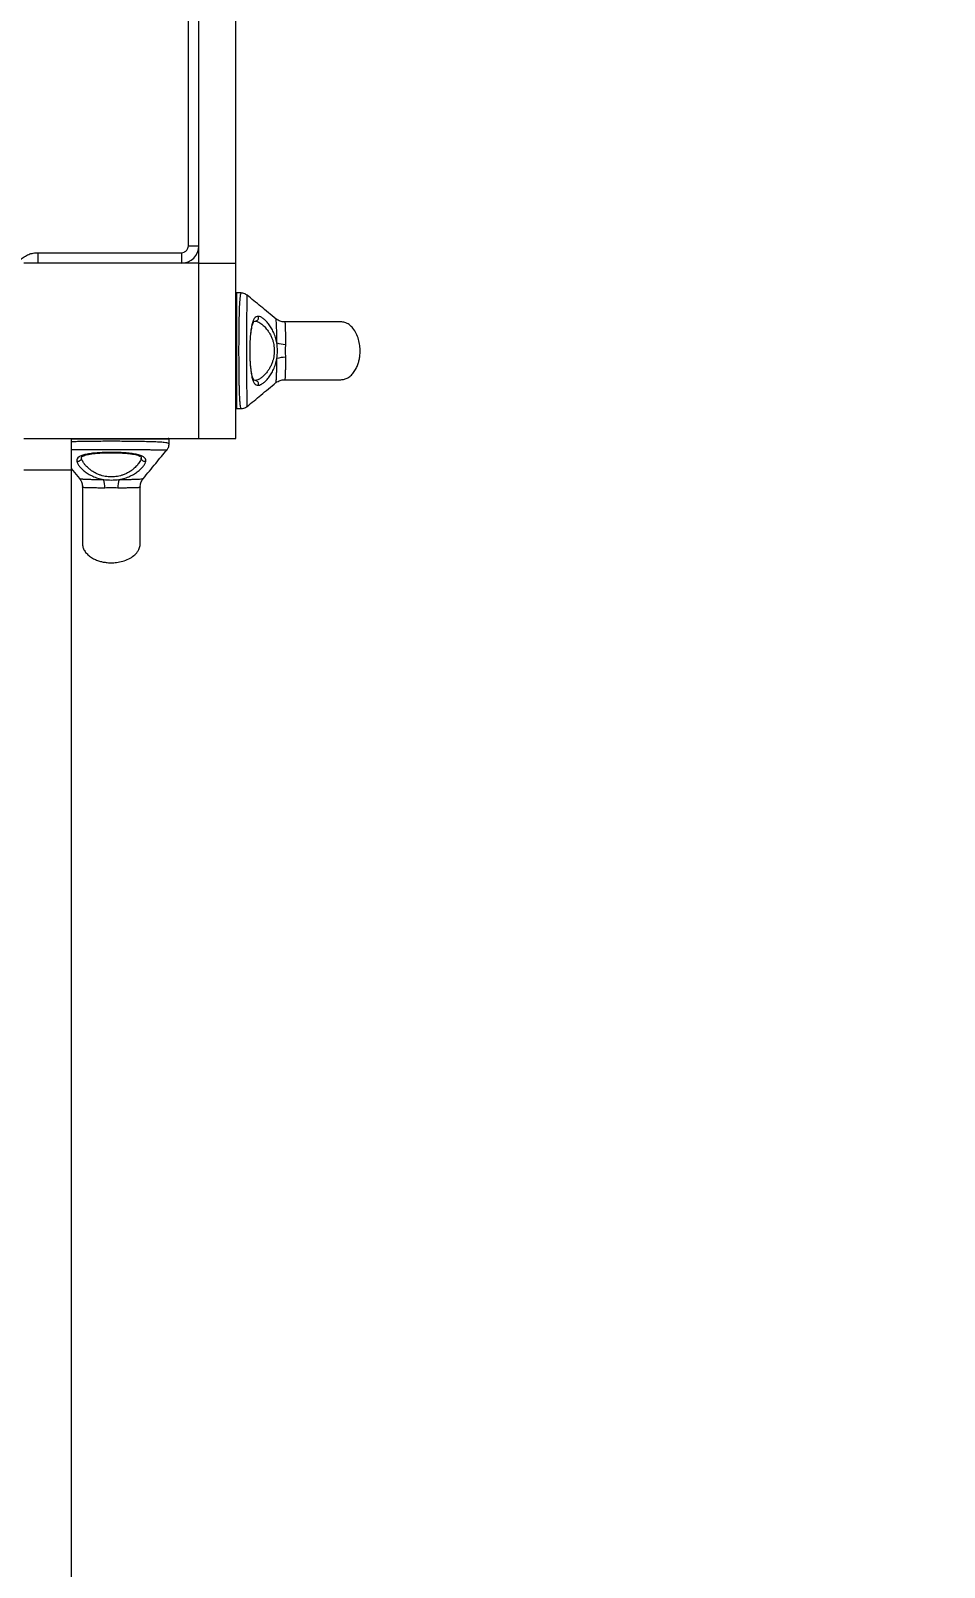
# Model space of a CAD drawing. Header units: millimetres. Extents: x -1410 to 10553, y -1584 to 10089.
# Drawn here: x 5847 to 6369, y 2357 to 3234 of the extents above; entities that cross this region are included whole.
import ezdxf

# ---------------------------------------------------------------- set-up
doc = ezdxf.new("R2010")
doc.units = ezdxf.units.MM
doc.layers.add('DiKom', color=7, linetype='Continuous')
doc.styles.add('style1', font='arial.ttf', dxfattribs={"width": 0.8})
doc.dimstyles.new('1-50', dxfattribs={"dimtxt": 400, "dimasz": 200, "dimexe": 100, "dimexo": 0, "dimgap": 200, "dimtad": 1, "dimtxsty": 'style1', "dimcen": 200, "dimclrd": 7, "dimclre": 7, "dimclrt": 7, "dimadec": 1, "dimazin": 2, "dimtfac": 1, "dimtmove": 0, "dimatfit": 2, "dimfxl": 0, "dimlwd": 25, "dimlwe": 18, "dimarcsym": 0})

# ---------------------------------------------------------------- blocks, each defined once
blk = doc.blocks.new('*D6')
at = {"layer": 'Defpoints', "color": 0, "transparency": 16777216}
for p in [(1052.64, 4838.28), (8552.64, 4538.78), (1052.64, -315.99)]:
    blk.add_point(p, dxfattribs=at)
at = {"layer": 'DiKom', "color": 7, "lineweight": 18, "transparency": 16777216}
for p, q in [((1052.64, 4838.28), (1052.64, -415.99)), ((8552.64, 4538.78), (8552.64, -415.99))]:
    blk.add_line(p, q, dxfattribs=at)
at = {"layer": 'DiKom', "color": 7, "lineweight": 25, "transparency": 16777216}
blk.add_line((8352.64, -315.99), (1252.64, -315.99), dxfattribs=at)
at = {"layer": 'DiKom', "color": 7, "transparency": 16777216}
for points in [[(1252.64, -282.66), (1252.64, -349.33), (1052.64, -315.99)], [(8352.64, -282.66), (8352.64, -349.33), (8552.64, -315.99)]]:
    blk.add_solid(points, dxfattribs=at)
at = {"layer": 'DiKom', "color": 7, "transparency": 16777216, "insert": (5447.5, 88.24), "char_height": 400, "attachment_point": 5, "style": 'style1'}
blk.add_mtext('7500', dxfattribs=at)
blk = doc.blocks.new('*D8')
at = {"layer": 'Defpoints', "color": 0, "transparency": 16777216}
for p in [(-447.36, 4071.35), (10552.64, 4053.78), (10552.64, -1484.16)]:
    blk.add_point(p, dxfattribs=at)
at = {"layer": 'DiKom', "color": 7, "lineweight": 18, "transparency": 16777216}
for p, q in [((-447.36, 4071.35), (-447.36, -1584.16)), ((10552.64, 4053.78), (10552.64, -1584.16))]:
    blk.add_line(p, q, dxfattribs=at)
at = {"layer": 'DiKom', "color": 7, "lineweight": 25, "transparency": 16777216}
blk.add_line((-247.36, -1484.16), (10352.64, -1484.16), dxfattribs=at)
at = {"layer": 'DiKom', "color": 7, "transparency": 16777216}
for points in [[(-247.36, -1450.83), (-247.36, -1517.5), (-447.36, -1484.16)], [(10352.64, -1450.83), (10352.64, -1517.5), (10552.64, -1484.16)]]:
    blk.add_solid(points, dxfattribs=at)
at = {"layer": 'DiKom', "color": 7, "transparency": 16777216, "insert": (5513.02, -1079.94), "char_height": 400, "attachment_point": 5, "style": 'style1'}
blk.add_mtext('11000', dxfattribs=at)

msp = doc.modelspace()

# ---------------------------------------------------------------- linework, layer by layer
at = {"color": 7, "linetype": 'Continuous', "lineweight": 15}
for p, q in [((5943.198, 3101.777), (5943.198, 3801.777)), ((5964.198, 3101.777), (5964.198, 3801.777)), ((5937.198, 3111.777), (5937.198, 3791.777)), ((5851.198, 3107.777), (5933.198, 3107.777)), ((5851.198, 3107.777), (5851.198, 3101.777)), ((5933.198, 3107.777), (5933.198, 3101.777)), ((5937.198, 3111.777), (5943.198, 3111.777)), ((5943.198, 3101.777), (5843.198, 3101.777)), ((5943.198, 3101.777), (5964.198, 3101.777)), ((5943.198, 3001.777), (5943.198, 3101.777)), ((5964.198, 3001.777), (5964.198, 3101.777)), ((5967.323, 3084.777), (5964.698, 3084.777)), ((5970.679, 3083.547), (5970.669, 3083.559)), ((5973.967, 3068.507), (5975.07, 3068.777)), ((5975.07, 3068.777), (5975.384, 3068.761)), ((5975.363, 3034.791), (5975.067, 3034.777)), ((5964.698, 3018.777), (5967.319, 3018.777)), ((5967.319, 3018.777), (5967.32, 3018.777)), ((5843.198, 3001.777), (5943.198, 3001.777)), ((5870.198, 3001.777), (5870.198, 2983.62)), ((5926.198, 2998.652), (5926.198, 3001.277)), ((5943.198, 3001.777), (5964.198, 3001.777)), ((5876.212, 2990.612), (5876.198, 2990.908)), ((5909.928, 2992.007), (5910.198, 2990.905)), ((5910.198, 2990.905), (5910.182, 2990.59)), ((5924.968, 2995.296), (5924.98, 2995.306)), ((5870.198, 2983.62), (5843.198, 2983.62)), ((5870.198, 2984.678), (5875.035, 2978.805)), ((5870.198, 2983.62), (5870.198, 1619.934))]:
    msp.add_line(p, q, dxfattribs=at)
at = {"color": 8, "linetype": 'Continuous', "lineweight": 15}
for p, q in [((5964.698, 3084.777), (5964.698, 3051.777)), ((5964.698, 3051.777), (5964.698, 3018.777)), ((5975.067, 3034.777), (5973.965, 3035.046)), ((5893.198, 3001.277), (5870.198, 3001.277)), ((5926.198, 3001.277), (5893.198, 3001.277)), ((5876.198, 2990.908), (5876.467, 2992.01))]:
    msp.add_line(p, q, dxfattribs=at)
at = {"color": 7, "linetype": 'Continuous', "lineweight": 15}
for centre, radius, start, end in [((5933.198, 3111.777), 10, 270, 0), ((5964.698, 3084.277), 0.5, 90, 180), ((5975.249, 3070.769), 2.012, 273.85515, 19.485444), ((5993.144, 3075.182), 19.728, 253.875239, 268.200944), ((5993.137, 3028.355), 19.747, 91.781413, 106.090349), ((5975.23, 3032.784), 2.011, 340.456287, 86.209019), ((5964.698, 3019.277), 0.5, 180, 270), ((5925.698, 3001.277), 0.5, 0, 90), ((5874.206, 2990.745), 2.011, 250.45465, 356.209485), ((5912.19, 2990.726), 2.013, 183.859073, 289.482692), ((5869.765, 2972.836), 19.758, 1.785463, 16.086299), ((5916.604, 2972.83), 19.729, 163.874858, 178.199737)]:
    msp.add_arc(centre, radius, start, end, dxfattribs=at)
at = {"color": 8, "linetype": 'Continuous', "lineweight": 15}
for points, knots in [([(5839.755, 3101.777), (5840.245, 3102.432), (5841.313, 3103.86), (5843.475, 3105.561), (5845.974, 3106.86), (5848.586, 3107.637), (5850.344, 3107.731), (5851.198, 3107.777)], [0, 0, 0, 0, 0.1822892, 0.3971127, 0.6074784, 0.8094457, 1, 1, 1, 1]), ([(5967.329, 3084.739), (5967.297, 3084.749), (5967.191, 3084.78), (5967.003, 3084.47), (5966.773, 3083.641), (5966.584, 3082.224), (5966.443, 3080.613), (5966.338, 3079.017), (5966.227, 3076.806), (5966.117, 3073.787), (5966.032, 3070.343), (5965.974, 3067.108), (5965.934, 3064.279), (5965.898, 3060.801), (5965.871, 3056.621), (5965.867, 3053.4), (5965.865, 3051.777)], [0, 0, 0, 0, 0.0272304, 0.086974, 0.1764285, 0.2692666, 0.3258084, 0.384062, 0.4440258, 0.5371377, 0.6340992, 0.6934345, 0.7534358, 0.8141028, 0.9063034, 1, 1, 1, 1]), ([(5970.48, 3051.379), (5970.48, 3051.812), (5970.48, 3052.982), (5970.482, 3055.189), (5970.49, 3058.268), (5970.505, 3061.59), (5970.527, 3064.934), (5970.554, 3068.114), (5970.588, 3071.098), (5970.625, 3073.802), (5970.654, 3075.615), (5970.676, 3076.854), (5970.69, 3077.59), (5970.703, 3078.303), (5970.717, 3078.991), (5970.73, 3079.649), (5970.751, 3080.722), (5970.772, 3081.996), (5970.771, 3082.823), (5970.75, 3083.197), (5970.736, 3083.349), (5970.717, 3083.46), (5970.698, 3083.527), (5970.684, 3083.542), (5970.679, 3083.547)], [0, 0, 0, 0, 0.0260266, 0.0703201, 0.1328166, 0.2128849, 0.2766049, 0.348885, 0.4288399, 0.4947131, 0.5654526, 0.5899818, 0.6150492, 0.640704, 0.6670026, 0.6940245, 0.7216818, 0.8097617, 0.8989041, 0.9215938, 0.9442979, 0.9669852, 0.989709, 1, 1, 1, 1]), ([(5987.665, 3056.229), (5987.657, 3057.423), (5987.64, 3059.778), (5987.589, 3063.012), (5987.51, 3065.78), (5987.403, 3067.923), (5987.284, 3069.295), (5987.188, 3069.931), (5987.169, 3069.899), (5987.163, 3069.889)], [0, 0, 0, 0, 0.181319, 0.357697, 0.5238951, 0.6775902, 0.81661, 0.9425769, 1, 1, 1, 1]), ([(5965.865, 3051.777), (5965.866, 3050.172), (5965.87, 3046.98), (5965.9, 3042.315), (5965.949, 3037.89), (5966.012, 3034.154), (5966.083, 3031.088), (5966.157, 3028.625), (5966.254, 3026.103), (5966.383, 3023.69), (5966.539, 3021.755), (5966.699, 3020.438), (5966.858, 3019.585), (5967.056, 3018.92), (5967.224, 3018.838), (5967.323, 3018.79)], [0, 0, 0, 0, 0.0926596, 0.1844149, 0.2752653, 0.3652114, 0.4302609, 0.4936741, 0.5554541, 0.645019, 0.7309163, 0.7933306, 0.8542789, 0.9137629, 1, 1, 1, 1]), ([(5987.16, 3033.626), (5987.167, 3033.634), (5987.186, 3033.658), (5987.224, 3033.88), (5987.264, 3034.183), (5987.298, 3034.481), (5987.33, 3034.817), (5987.362, 3035.196), (5987.389, 3035.576), (5987.418, 3036.033), (5987.444, 3036.498), (5987.492, 3037.473), (5987.553, 3039.165), (5987.608, 3041.678), (5987.645, 3044.425), (5987.658, 3046.331), (5987.664, 3047.328)], [0, 0, 0, 0, 0.0458248, 0.1238168, 0.1570607, 0.1972732, 0.2442694, 0.2703392, 0.310015, 0.3476684, 0.3834927, 0.4174978, 0.5599004, 0.7089153, 0.8476332, 1, 1, 1, 1]), ([(5893.198, 3000.11), (5891.594, 3000.108), (5888.401, 3000.105), (5883.736, 3000.075), (5879.31, 3000.026), (5875.58, 2999.962), (5872.546, 2999.894), (5870.959, 2999.843), (5870.198, 2999.819)], [0, 0, 0, 0, 0.1890198, 0.3761924, 0.5615215, 0.7450078, 0.8777048, 1, 1, 1, 1]), ([(5926.161, 2998.645), (5926.17, 2998.678), (5926.202, 2998.783), (5925.891, 2998.972), (5925.063, 2999.202), (5923.645, 2999.391), (5922.034, 2999.532), (5920.438, 2999.637), (5918.228, 2999.748), (5915.209, 2999.858), (5911.765, 2999.943), (5908.529, 3000.001), (5905.7, 3000.041), (5902.222, 3000.076), (5898.042, 3000.104), (5894.821, 3000.108), (5893.198, 3000.11)], [0, 0, 0, 0, 0.0272305, 0.0869742, 0.1764286, 0.2692667, 0.3258087, 0.3840614, 0.4440255, 0.5371372, 0.6340986, 0.6934347, 0.753436, 0.8141018, 0.9063024, 1, 1, 1, 1]), ([(5892.8, 2995.495), (5893.233, 2995.495), (5894.403, 2995.495), (5896.61, 2995.492), (5899.689, 2995.484), (5903.011, 2995.469), (5906.355, 2995.447), (5909.535, 2995.42), (5912.52, 2995.387), (5915.224, 2995.35), (5917.036, 2995.32), (5918.275, 2995.299), (5919.012, 2995.285), (5919.725, 2995.272), (5920.412, 2995.258), (5921.07, 2995.245), (5922.143, 2995.224), (5923.418, 2995.202), (5924.244, 2995.204), (5924.618, 2995.225), (5924.77, 2995.238), (5924.881, 2995.257), (5924.948, 2995.276), (5924.963, 2995.291), (5924.968, 2995.296)], [0, 0, 0, 0, 0.0260278, 0.0703212, 0.1328177, 0.2128859, 0.2766059, 0.3488849, 0.4288396, 0.4947138, 0.5654523, 0.5899814, 0.615049, 0.6407042, 0.6670023, 0.6940241, 0.7216814, 0.8097617, 0.898904, 0.9215937, 0.944298, 0.966985, 0.9897089, 1, 1, 1, 1]), ([(5875.047, 2978.815), (5875.056, 2978.808), (5875.079, 2978.789), (5875.301, 2978.75), (5875.604, 2978.711), (5875.902, 2978.677), (5876.238, 2978.645), (5876.617, 2978.613), (5876.997, 2978.585), (5877.454, 2978.556), (5877.92, 2978.53), (5878.894, 2978.483), (5880.586, 2978.422), (5883.1, 2978.367), (5885.847, 2978.33), (5887.752, 2978.317), (5888.75, 2978.31)], [0, 0, 0, 0, 0.0458244, 0.1238163, 0.1570613, 0.1972739, 0.2442686, 0.2703381, 0.3100155, 0.3476674, 0.3834932, 0.4174964, 0.5599007, 0.7089158, 0.8476334, 1, 1, 1, 1]), ([(5897.651, 2978.31), (5898.844, 2978.318), (5901.199, 2978.334), (5904.433, 2978.386), (5907.201, 2978.465), (5909.345, 2978.572), (5910.717, 2978.691), (5911.352, 2978.787), (5911.32, 2978.806), (5911.31, 2978.812)], [0, 0, 0, 0, 0.1813192, 0.3576974, 0.5238936, 0.6775908, 0.816611, 0.9425771, 1, 1, 1, 1])]:
    msp.add_open_spline(points, degree=3, knots=knots, dxfattribs=at)
at = {"color": 7, "linetype": 'Continuous', "lineweight": 15}
for points, knots in [([(5933.198, 3107.777), (5933.701, 3107.83), (5934.475, 3107.912), (5935.406, 3108.411), (5936.047, 3108.927), (5936.563, 3109.568), (5937.062, 3110.499), (5937.144, 3111.274), (5937.198, 3111.777)], [0, 0, 0, 0, 0.2394584, 0.3683636, 0.4999947, 0.6316466, 0.7605474, 1, 1, 1, 1]), ([(5970.684, 3083.548), (5970.245, 3083.864), (5969.225, 3084.597), (5967.902, 3084.712), (5967.15, 3084.777)], [0, 0, 0, 0, 0.4310449, 1, 1, 1, 1]), ([(5987.194, 3069.928), (5984.28, 3072.33), (5978.705, 3076.927), (5973.266, 3081.418), (5970.67, 3083.561)], [0, 0, 0, 0, 0.5226794, 1, 1, 1, 1]), ([(5977.146, 3071.44), (5976.691, 3071.41), (5975.781, 3071.349), (5974.717, 3070.281), (5973.862, 3068.504), (5973.213, 3066.005), (5972.738, 3062.902), (5972.422, 3059.319), (5972.235, 3055.409), (5972.219, 3052.702), (5972.211, 3051.345)], [0, 0, 0, 0, 0.1234472, 0.2471599, 0.3720042, 0.4967754, 0.6223025, 0.748245, 0.8737711, 1, 1, 1, 1]), ([(5987.665, 3056.229), (5987.431, 3057.327), (5986.965, 3059.512), (5985.811, 3062.435), (5984.448, 3064.999), (5982.933, 3067.173), (5981.375, 3068.941), (5979.848, 3070.273), (5978.406, 3071.179), (5977.566, 3071.353), (5977.146, 3071.44)], [0, 0, 0, 0, 0.1276232, 0.2541805, 0.3806189, 0.5050842, 0.6296232, 0.7528803, 0.8764552, 1, 1, 1, 1]), ([(5991.975, 3068.277), (5991.174, 3068.339), (5989.368, 3068.48), (5987.932, 3069.442), (5987.132, 3069.978)], [0, 0, 0, 0, 0.4431649, 1, 1, 1, 1]), ([(5974.436, 3035.248), (5974.447, 3035.259), (5974.468, 3035.282), (5974.22, 3035.676), (5973.869, 3036.508), (5973.413, 3038.155), (5973.052, 3040.129), (5972.757, 3042.508), (5972.534, 3045.295), (5972.393, 3048.459), (5972.345, 3051.957), (5972.405, 3055.534), (5972.572, 3058.846), (5972.817, 3061.596), (5973.113, 3063.781), (5973.458, 3065.554), (5973.782, 3066.73), (5974.119, 3067.618), (5974.313, 3067.986), (5974.251, 3068.094), (5974.219, 3068.15)], [0, 0, 0, 0, 0.0184324, 0.0380095, 0.106459, 0.166369, 0.2266203, 0.289509, 0.3554419, 0.4263924, 0.5016983, 0.5819136, 0.6581542, 0.7255863, 0.7832958, 0.8368756, 0.8926574, 0.9219088, 0.9591824, 1, 1, 1, 1]), ([(5975.384, 3068.761), (5975.705, 3068.704), (5976.343, 3068.59), (5977.418, 3068.09), (5978.457, 3067.427), (5979.441, 3066.649), (5980.327, 3065.839), (5981.209, 3064.913), (5982.184, 3063.741), (5983.201, 3062.293), (5984.198, 3060.519), (5984.972, 3058.728), (5985.533, 3056.967), (5986.039, 3054.729), (5986.253, 3052.368), (5986.147, 3050.005), (5985.913, 3048.27), (5985.531, 3046.581), (5984.967, 3044.817), (5984.189, 3043.02), (5983.186, 3041.241), (5982.224, 3039.874), (5981.381, 3038.849), (5980.643, 3038.041), (5979.924, 3037.34), (5979.199, 3036.712), (5978.187, 3035.933), (5976.836, 3035.103), (5975.854, 3034.895), (5975.363, 3034.791)], [0, 0, 0, 0, 0.0412222, 0.0821283, 0.1250207, 0.1561729, 0.1875285, 0.2187592, 0.249823, 0.2930527, 0.3339909, 0.3746555, 0.4065845, 0.4373159, 0.4995282, 0.5305494, 0.5619893, 0.5927441, 0.6247057, 0.6655917, 0.706687, 0.75001, 0.7745886, 0.7981943, 0.8286878, 0.8507073, 0.8752623, 0.9375805, 1, 1, 1, 1]), ([(6024.198, 3068.277), (6024.118, 3068.277), (6023.966, 3068.277), (6022.822, 3068.277), (6021.214, 3068.277), (6019.264, 3068.277), (6017.141, 3068.277), (6014.965, 3068.277), (6012.844, 3068.277), (6010.852, 3068.277), (6009.041, 3068.277), (6007.284, 3068.277), (6005.322, 3068.277), (6002.521, 3068.277), (5998.553, 3068.277), (5994.851, 3068.277), (5992.407, 3068.277), (5991.928, 3068.277)], [0, 0, 0, 0, 0.1166933, 0.2239934, 0.3210544, 0.4076877, 0.4840718, 0.5506608, 0.6081217, 0.6571071, 0.6982489, 0.7323754, 0.7706353, 0.8182302, 0.8936389, 0.9791567, 1, 1, 1, 1]), ([(5991.943, 3068.277), (5992.02, 3068.237), (5992.18, 3068.157), (5992.338, 3067.508), (5992.435, 3066.463), (5992.483, 3064.972), (5992.503, 3063.067), (5992.514, 3060.789), (5992.521, 3058.228), (5992.523, 3056.393), (5992.525, 3055.463)], [0, 0, 0, 0, 0.0991555, 0.2031797, 0.3146474, 0.4351773, 0.5656011, 0.7040188, 0.8499584, 1, 1, 1, 1]), ([(6024.198, 3035.277), (6024.872, 3035.332), (6026.29, 3035.447), (6028.353, 3036.392), (6030.274, 3037.892), (6031.913, 3039.88), (6033.188, 3042.129), (6034.086, 3044.407), (6034.684, 3046.626), (6035.08, 3048.971), (6035.258, 3051.691), (6035.083, 3054.878), (6034.401, 3058.318), (6033.13, 3061.677), (6031.299, 3064.597), (6029.055, 3066.743), (6026.629, 3068.048), (6024.968, 3068.204), (6024.198, 3068.277)], [0, 0, 0, 0, 0.0463318, 0.0973776, 0.1534123, 0.2131328, 0.2735571, 0.3308292, 0.3813379, 0.4315803, 0.4944352, 0.5687126, 0.6508212, 0.7350011, 0.8148887, 0.8859738, 0.9471343, 1, 1, 1, 1]), ([(5987.664, 3047.328), (5987.82, 3048.812), (5988.13, 3051.779), (5987.82, 3054.746), (5987.665, 3056.229)], [0, 0, 0, 0, 0.4999718, 1, 1, 1, 1]), ([(5992.525, 3055.463), (5992.501, 3054.235), (5992.454, 3051.778), (5992.5, 3049.321), (5992.523, 3048.092)], [0, 0, 0, 0, 0.4999904, 1, 1, 1, 1]), ([(5970.667, 3020.075), (5970.684, 3020.071), (5970.749, 3020.057), (5970.77, 3020.664), (5970.769, 3021.848), (5970.735, 3023.608), (5970.691, 3025.853), (5970.643, 3028.56), (5970.597, 3031.683), (5970.557, 3035.161), (5970.524, 3038.946), (5970.499, 3042.954), (5970.483, 3047.126), (5970.481, 3049.96), (5970.48, 3051.379)], [0, 0, 0, 0, 0.0317096, 0.1227279, 0.2132396, 0.3021792, 0.3907799, 0.4787512, 0.566014, 0.6535107, 0.7400844, 0.8271141, 0.9134746, 1, 1, 1, 1]), ([(5972.211, 3051.345), (5972.227, 3050.031), (5972.258, 3047.406), (5972.462, 3043.648), (5972.79, 3040.223), (5973.271, 3037.268), (5973.918, 3034.899), (5974.762, 3033.215), (5975.801, 3032.203), (5976.685, 3032.142), (5977.125, 3032.112)], [0, 0, 0, 0, 0.1260788, 0.2519524, 0.3781149, 0.5032634, 0.6286325, 0.7530035, 0.8768382, 1, 1, 1, 1]), ([(5977.125, 3032.112), (5977.543, 3032.196), (5978.378, 3032.363), (5979.818, 3033.261), (5981.343, 3034.583), (5982.91, 3036.354), (5984.43, 3038.529), (5985.803, 3041.106), (5986.962, 3044.034), (5987.43, 3046.229), (5987.664, 3047.328)], [0, 0, 0, 0, 0.1231785, 0.2457219, 0.3696632, 0.4935946, 0.6191777, 0.7452768, 0.8724315, 1, 1, 1, 1]), ([(5992.523, 3048.092), (5992.522, 3047.162), (5992.519, 3045.327), (5992.512, 3042.769), (5992.502, 3040.498), (5992.481, 3038.596), (5992.431, 3037.099), (5992.331, 3036.05), (5992.169, 3035.398), (5992.011, 3035.316), (5991.934, 3035.276)], [0, 0, 0, 0, 0.1500468, 0.2961591, 0.4337455, 0.5636204, 0.6846067, 0.7965073, 0.9000153, 1, 1, 1, 1]), ([(5987.131, 3033.584), (5987.917, 3034.11), (5989.347, 3035.069), (5991.152, 3035.212), (5991.966, 3035.276)], [0, 0, 0, 0, 0.5489325, 1, 1, 1, 1]), ([(5991.921, 3035.277), (5992.403, 3035.277), (5994.849, 3035.277), (5998.553, 3035.277), (6002.784, 3035.277), (6005.936, 3035.277), (6008.501, 3035.277), (6010.689, 3035.277), (6012.844, 3035.277), (6014.965, 3035.277), (6017.141, 3035.277), (6019.264, 3035.277), (6021.214, 3035.277), (6022.822, 3035.277), (6023.966, 3035.277), (6024.118, 3035.277), (6024.198, 3035.277)], [0, 0, 0, 0, 0.0209331, 0.106444, 0.1818468, 0.2432846, 0.2897308, 0.342945, 0.3919265, 0.4493828, 0.5159666, 0.5923446, 0.6789711, 0.7760243, 0.883316, 1, 1, 1, 1]), ([(5970.703, 3020.022), (5973.321, 3022.19), (5978.971, 3026.871), (5984.307, 3031.259), (5987.17, 3033.614)], [0, 0, 0, 0, 0.4633417, 1, 1, 1, 1]), ([(5967.144, 3018.777), (5967.732, 3018.812), (5969.055, 3018.893), (5970.101, 3019.608), (5970.682, 3020.005)], [0, 0, 0, 0, 0.4443596, 1, 1, 1, 1]), ([(5870.198, 2995.334), (5871.161, 2995.348), (5873.135, 2995.378), (5876.588, 2995.418), (5880.365, 2995.451), (5884.375, 2995.475), (5888.547, 2995.491), (5891.381, 2995.493), (5892.8, 2995.495)], [0, 0, 0, 0, 0.1611774, 0.3302924, 0.4976253, 0.6658396, 0.8327628, 1, 1, 1, 1]), ([(5892.766, 2993.763), (5891.453, 2993.748), (5888.828, 2993.716), (5885.069, 2993.513), (5881.645, 2993.185), (5878.689, 2992.704), (5876.32, 2992.057), (5874.636, 2991.213), (5873.625, 2990.173), (5873.563, 2989.29), (5873.533, 2988.85)], [0, 0, 0, 0, 0.1260806, 0.2519542, 0.3781165, 0.5032636, 0.6286341, 0.7530046, 0.8768382, 1, 1, 1, 1]), ([(5876.669, 2991.538), (5876.68, 2991.528), (5876.703, 2991.506), (5877.097, 2991.755), (5877.929, 2992.106), (5879.577, 2992.561), (5881.55, 2992.923), (5883.929, 2993.218), (5886.716, 2993.441), (5889.88, 2993.582), (5893.378, 2993.63), (5896.955, 2993.57), (5900.267, 2993.403), (5903.017, 2993.157), (5905.202, 2992.862), (5906.975, 2992.517), (5908.151, 2992.193), (5909.039, 2991.856), (5909.407, 2991.661), (5909.515, 2991.724), (5909.571, 2991.756)], [0, 0, 0, 0, 0.0184323, 0.0380098, 0.1064586, 0.1663695, 0.22662, 0.2895086, 0.3554416, 0.4263933, 0.501698, 0.5819133, 0.6581538, 0.7255859, 0.7832955, 0.8368755, 0.8926572, 0.9219094, 0.9591825, 1, 1, 1, 1]), ([(5912.861, 2988.828), (5912.831, 2989.283), (5912.77, 2990.194), (5911.702, 2991.258), (5909.925, 2992.113), (5907.426, 2992.762), (5904.323, 2993.236), (5900.741, 2993.553), (5896.83, 2993.74), (5894.123, 2993.755), (5892.766, 2993.763)], [0, 0, 0, 0, 0.1234479, 0.2471612, 0.3720041, 0.496777, 0.6223038, 0.7482466, 0.8737709, 1, 1, 1, 1]), ([(5911.349, 2978.78), (5913.752, 2981.695), (5918.349, 2987.27), (5922.839, 2992.708), (5924.982, 2995.304)], [0, 0, 0, 0, 0.522678, 1, 1, 1, 1]), ([(5924.969, 2995.29), (5925.285, 2995.73), (5926.018, 2996.75), (5926.133, 2998.073), (5926.198, 2998.825)], [0, 0, 0, 0, 0.4310554, 1, 1, 1, 1]), ([(5873.533, 2988.85), (5873.617, 2988.431), (5873.785, 2987.596), (5874.682, 2986.156), (5876.005, 2984.632), (5877.775, 2983.065), (5879.95, 2981.545), (5882.527, 2980.172), (5885.456, 2979.013), (5887.65, 2978.545), (5888.75, 2978.31)], [0, 0, 0, 0, 0.1231791, 0.2457235, 0.3696625, 0.493594, 0.6191779, 0.7452761, 0.8724297, 1, 1, 1, 1]), ([(5910.182, 2990.59), (5910.125, 2990.27), (5910.011, 2989.631), (5909.511, 2988.557), (5908.848, 2987.517), (5908.07, 2986.533), (5907.26, 2985.648), (5906.334, 2984.765), (5905.162, 2983.79), (5903.714, 2982.774), (5901.94, 2981.776), (5900.149, 2981.003), (5898.389, 2980.441), (5896.15, 2979.935), (5893.789, 2979.721), (5891.427, 2979.828), (5889.691, 2980.062), (5888.002, 2980.444), (5886.238, 2981.008), (5884.441, 2981.785), (5882.663, 2982.788), (5881.295, 2983.751), (5880.27, 2984.594), (5879.462, 2985.331), (5878.762, 2986.05), (5878.133, 2986.776), (5877.354, 2987.788), (5876.524, 2989.139), (5876.316, 2990.12), (5876.212, 2990.612)], [0, 0, 0, 0, 0.0412219, 0.0821282, 0.1250211, 0.1561722, 0.1875294, 0.2187596, 0.2498233, 0.2930526, 0.3339912, 0.3746554, 0.4065837, 0.4373152, 0.4995285, 0.5305498, 0.5619885, 0.5927433, 0.6247049, 0.6655915, 0.7066868, 0.7500093, 0.7745881, 0.7981948, 0.8286872, 0.8507067, 0.8752622, 0.9375802, 1, 1, 1, 1]), ([(5897.651, 2978.31), (5898.748, 2978.544), (5900.934, 2979.009), (5903.856, 2980.163), (5906.42, 2981.527), (5908.595, 2983.042), (5910.362, 2984.6), (5911.694, 2986.126), (5912.6, 2987.569), (5912.774, 2988.409), (5912.861, 2988.828)], [0, 0, 0, 0, 0.1276222, 0.2541789, 0.3806175, 0.5050844, 0.6296223, 0.7528798, 0.8764559, 1, 1, 1, 1]), ([(5875.005, 2978.843), (5875.531, 2978.058), (5876.49, 2976.628), (5876.633, 2974.823), (5876.698, 2974.009)], [0, 0, 0, 0, 0.5489279, 1, 1, 1, 1]), ([(5876.698, 2974.053), (5876.698, 2973.572), (5876.698, 2971.125), (5876.698, 2967.422), (5876.698, 2963.191), (5876.698, 2960.039), (5876.698, 2957.474), (5876.698, 2955.286), (5876.698, 2953.131), (5876.698, 2951.009), (5876.698, 2948.834), (5876.698, 2946.71), (5876.698, 2944.761), (5876.698, 2943.153), (5876.698, 2942.009), (5876.698, 2941.856), (5876.698, 2941.777)], [0, 0, 0, 0, 0.0209337, 0.106444, 0.1818467, 0.2432854, 0.2897306, 0.3429458, 0.3919269, 0.4493831, 0.5159668, 0.5923448, 0.6789714, 0.7760243, 0.8833159, 1, 1, 1, 1]), ([(5889.514, 2973.451), (5888.584, 2973.453), (5886.748, 2973.456), (5884.19, 2973.462), (5881.919, 2973.472), (5880.017, 2973.494), (5878.521, 2973.544), (5877.471, 2973.643), (5876.819, 2973.806), (5876.738, 2973.963), (5876.698, 2974.041)], [0, 0, 0, 0, 0.1500465, 0.2961617, 0.4337449, 0.5636218, 0.6846084, 0.7965086, 0.9000162, 1, 1, 1, 1]), ([(5888.75, 2978.31), (5890.233, 2978.155), (5893.2, 2977.845), (5896.167, 2978.155), (5897.651, 2978.31)], [0, 0, 0, 0, 0.4999656, 1, 1, 1, 1]), ([(5896.884, 2973.45), (5895.656, 2973.474), (5893.199, 2973.52), (5890.742, 2973.474), (5889.514, 2973.451)], [0, 0, 0, 0, 0.4999944, 1, 1, 1, 1]), ([(5909.698, 2974.032), (5909.659, 2973.954), (5909.578, 2973.795), (5908.93, 2973.636), (5907.884, 2973.54), (5906.393, 2973.492), (5904.488, 2973.471), (5902.211, 2973.461), (5899.649, 2973.454), (5897.814, 2973.451), (5896.884, 2973.45)], [0, 0, 0, 0, 0.0991549, 0.2031795, 0.3146483, 0.4351758, 0.5655996, 0.7040192, 0.8499557, 1, 1, 1, 1]), ([(5909.698, 2974), (5909.76, 2974.8), (5909.901, 2976.607), (5910.864, 2978.043), (5911.4, 2978.842)], [0, 0, 0, 0, 0.4431633, 1, 1, 1, 1]), ([(5909.698, 2941.777), (5909.698, 2941.856), (5909.698, 2942.009), (5909.698, 2943.153), (5909.698, 2944.761), (5909.698, 2946.71), (5909.698, 2948.834), (5909.698, 2951.009), (5909.698, 2953.131), (5909.698, 2955.123), (5909.698, 2956.934), (5909.698, 2958.69), (5909.698, 2960.653), (5909.698, 2963.453), (5909.698, 2967.422), (5909.698, 2971.123), (5909.698, 2973.568), (5909.698, 2974.047)], [0, 0, 0, 0, 0.1166934, 0.2239936, 0.3210543, 0.4076878, 0.4840719, 0.5506609, 0.6081217, 0.6571067, 0.6982495, 0.7323761, 0.7706353, 0.8182308, 0.8936395, 0.9791567, 1, 1, 1, 1]), ([(5876.698, 2941.777), (5876.753, 2941.102), (5876.869, 2939.685), (5877.813, 2937.622), (5879.314, 2935.701), (5881.301, 2934.062), (5883.55, 2932.786), (5885.828, 2931.889), (5888.047, 2931.29), (5890.392, 2930.895), (5893.112, 2930.717), (5896.299, 2930.892), (5899.739, 2931.573), (5903.099, 2932.844), (5906.018, 2934.675), (5908.164, 2936.92), (5909.469, 2939.345), (5909.625, 2941.007), (5909.698, 2941.777)], [0, 0, 0, 0, 0.0463333, 0.0973778, 0.1534124, 0.2131329, 0.2735559, 0.3308297, 0.3813371, 0.4315807, 0.4944342, 0.5687115, 0.6508215, 0.7350013, 0.8148888, 0.8859729, 0.9471346, 1, 1, 1, 1])]:
    msp.add_open_spline(points, degree=3, knots=knots, dxfattribs=at)

# ---------------------------------------------------------------- dimensions: what is measured, and where the dimension line sits
at = {"layer": 'DiKom', "color": 3}
for base, p1, p2, picture, middle in [((1052.642, -315.992), (8552.642, 4538.777), (1052.642, 4838.276), '*D6', (5447.5, -315.992)), ((10552.642, -1484.165), (-447.358, 4071.346), (10552.642, 4053.777), '*D8', (5513.016, -1484.165))]:
    dim = msp.add_linear_dim(base=base, p1=p1, p2=p2, dimstyle='1-50', dxfattribs=at)
    dim.commit()
    dim.dimension.update_dxf_attribs({"geometry": picture, "text_midpoint": middle, "dimtype": 160})

doc.saveas('drawing.dxf')
